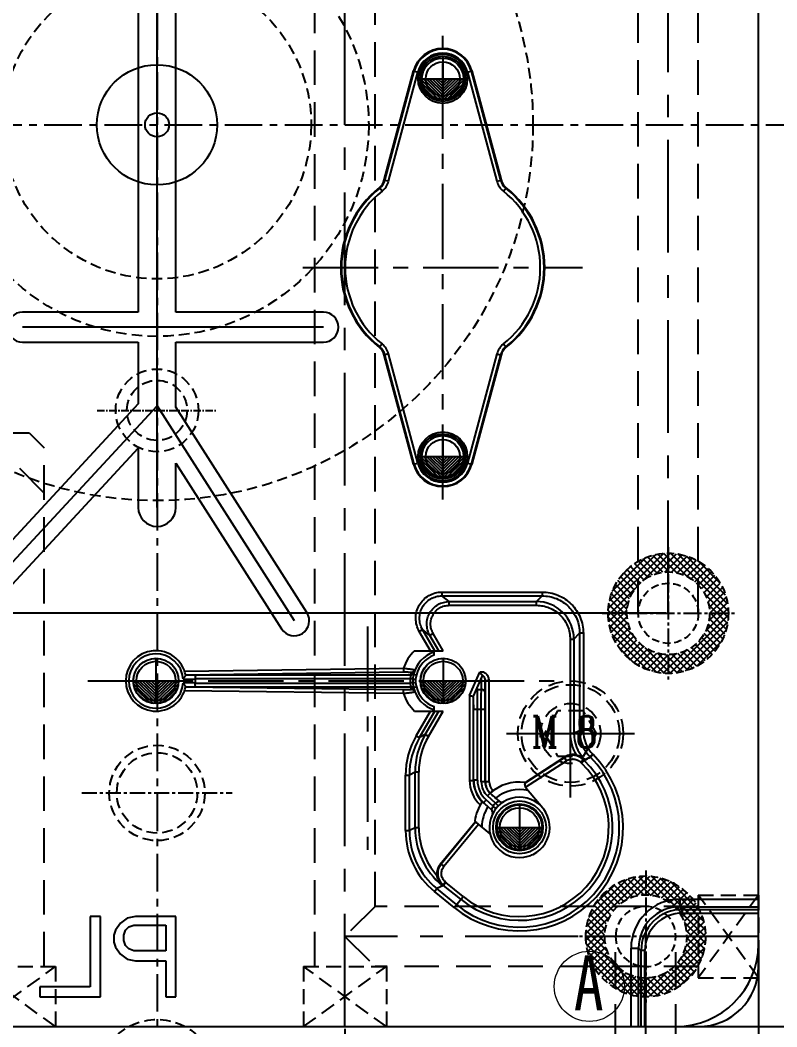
# Model space of a CAD drawing. Header units: millimetres. Extents: x 23490 to 24685, y -23248 to -22403.
# Drawn here: x 24445.5 to 24546.1, y -22755.5 to -22621.6 of the extents above; entities that cross this region are included whole.
import ezdxf

# ---------------------------------------------------------------- set-up
doc = ezdxf.new("R2010")
doc.units = ezdxf.units.MM
doc.header["$LTSCALE"] = 8
for name, pattern in [('CENTER', [2, 1.25, -0.25, 0.25, -0.25]), ('CENTER2', [1.125, 0.75, -0.125, 0.125, -0.125]), ('HIDDEN', [0.375, 0.25, -0.125]), ('HIDDEN2', [0.1875, 0.125, -0.0625])]:
    doc.linetypes.add(name, pattern=pattern)
doc.layers.get('DEFPOINTS').update_dxf_attribs({"color": 6})
for name, color, linetype in [('Cav-cor', 30, 'Continuous'), ('CL', 1, 'Continuous'), ('PIN', 5, 'Continuous'), ('SCREW', 52, 'HIDDEN'), ('WT', 4, 'Continuous')]:
    doc.layers.add(name, color=color, linetype=linetype)
doc.layers.add('dim', color=3, linetype='Continuous', lineweight=15)
doc.styles.add('ROMANC', font='RomanC.ttf', dxfattribs={"width": 0.8, "height": 7})
doc.styles.get("Standard").update_dxf_attribs({"font": 'txt.shx', "width": 0.8, "bigfont": 'chineset.shx'})
doc.styles.add('style1', font='mingliu.ttc', dxfattribs={"width": 0.75})
doc.dimstyles.new('ISO-25', dxfattribs={"dimtxt": 5, "dimasz": 4, "dimexe": 0.3, "dimexo": 0.3, "dimtad": 0, "dimzin": 1, "dimdsep": 46, "dimtxsty": 'Standard', "dimcen": 0, "dimclrd": 3, "dimclre": 3, "dimclrt": 3, "dimazin": 0, "dimtfac": 1, "dimtofl": 0, "dimtmove": 0, "dimatfit": 0, "dimfxl": 0, "dimarcsym": 0})

# ---------------------------------------------------------------- blocks, each defined once
blk = doc.blocks.new('*D25841')
at = {"layer": 'DEFPOINTS', "color": 0}
for p in [(24383.66, -22744.49), (24543.66, -22744.49), (24383.66, -22826.99)]:
    blk.add_point(p, dxfattribs=at)
at = {"layer": 'dim', "color": 3, "lineweight": -2}
for p, q in [((24383.66, -22744.79), (24383.66, -22827.29)), ((24543.66, -22744.79), (24543.66, -22827.29)), ((24387.66, -22826.99), (24454.7, -22826.99)), ((24539.66, -22826.99), (24472.62, -22826.99))]:
    blk.add_line(p, q, dxfattribs=at)
at = {"layer": 'dim', "color": 3}
for points in [[(24387.66, -22826.33), (24387.66, -22827.66), (24383.66, -22826.99)], [(24539.66, -22827.66), (24539.66, -22826.33), (24543.66, -22826.99)]]:
    blk.add_solid(points, dxfattribs=at)
at = {"layer": 'dim', "color": 3, "insert": (24463.66, -22826.99), "char_height": 5, "attachment_point": 5}
blk.add_mtext('160.00', dxfattribs=at)
blk = doc.blocks.new('*D25909')
at = {"layer": 'DEFPOINTS', "color": 0}
for p in [(24534.66, -22515.49), (24646.11, -22515.49), (24534.66, -22755.49)]:
    blk.add_point(p, dxfattribs=at)
at = {"layer": 'dim', "color": 3, "lineweight": -2}
for p, q in [((24534.96, -22515.49), (24646.41, -22515.49)), ((24646.11, -22519.49), (24646.11, -22625.87)), ((24646.11, -22751.49), (24646.11, -22645.12)), ((24534.96, -22755.49), (24646.41, -22755.49))]:
    blk.add_line(p, q, dxfattribs=at)
at = {"layer": 'dim', "color": 3}
for points in [[(24646.78, -22519.49), (24645.45, -22519.49), (24646.11, -22515.49)], [(24645.45, -22751.49), (24646.78, -22751.49), (24646.11, -22755.49)]]:
    blk.add_solid(points, dxfattribs=at)
at = {"layer": 'dim', "color": 3, "insert": (24646.11, -22635.49), "char_height": 5, "attachment_point": 5, "rotation": 90}
blk.add_mtext('240.00', dxfattribs=at)
blk = doc.blocks.new('cb_8')
at = {"linetype": 'HIDDEN'}
blk.add_circle((0, 0), 7, dxfattribs=at)
at = {"layer": 'SCREW', "linetype": 'CENTER2', "ltscale": 5}
for p, q in [((0, -8.5), (0, 8.5)), ((-8.5, 0), (8.5, 0))]:
    blk.add_line(p, q, dxfattribs=at)
at = {"layer": 'SCREW'}
blk.add_lwpolyline([(-1.73, 3), (-3.46, 0), (-1.73, -3), (1.73, -3), (3.46, 0), (1.73, 3)], close=True, dxfattribs=at)
for radius in [6.5, 4]:
    blk.add_circle((0, 0), radius, dxfattribs=at)
at = {"layer": 'dim', "style": 'ROMANC', "width": 0.8}
blk.add_text('M 8', height=4.186, dxfattribs=at).set_placement((-5.2, -1.86))
blk = doc.blocks.new('20150513.114825')
at = {"layer": 'WT', "color": 125, "linetype": 'HIDDEN'}
for p, q in [((-5.5, 8), (5.5, 8)), ((5.5, 8), (-5.5, 0)), ((-5.5, 8), (5.5, 0)), ((-5.5, 0), (-5.5, 8)), ((5.5, 0), (5.5, 8)), ((-5.5, 0), (5.5, 0))]:
    blk.add_line(p, q, dxfattribs=at)
blk = doc.blocks.new('20150513.114820')
at = {"layer": 'WT', "linetype": 'Continuous'}
h = blk.add_hatch(dxfattribs=at)
h.set_pattern_fill('ANSI37', color=125, scale=5, angle=270, style=0)
h.set_pattern_definition([(315, (23425.0146, -23957.4168), (0.441941738, 0.441941738), []), (45, (23425.0146, -23957.4168), (-0.441941738, 0.441941738), [])])
h.paths.add_polyline_path([(8, 0), (5.5, 0, 1), (-5.5, 0), (-8, 0, -1)])
h.paths.add_polyline_path([(-8, 0), (-5.5, 0, 0.414214), (0, -5.5, 0.414214), (5.5, 0), (8, 0, -0.414214), (0, -8, -0.414214)])
at = {"layer": 'WT', "color": 125, "linetype": 'CENTER2', "ltscale": 0.4}
for p, q in [((0, 8.79), (0, -8.79)), ((8.79, 0), (-8.79, 0))]:
    blk.add_line(p, q, dxfattribs=at)
at = {"layer": 'WT', "color": 125, "linetype": 'HIDDEN2'}
for radius in [8, 5.5, 4]:
    blk.add_circle((0, 0), radius, dxfattribs=at)
blk = doc.blocks.new('*D26540')
at = {"layer": 'DEFPOINTS', "color": 0}
for p in [(24383.66, -22747.49), (24488.66, -22755.49), (24488.66, -22783.35)]:
    blk.add_point(p, dxfattribs=at)
at = {"layer": 'dim', "color": 3, "lineweight": -2}
for p, q in [((24383.66, -22747.79), (24383.66, -22783.65)), ((24488.66, -22755.79), (24488.66, -22783.65)), ((24387.66, -22783.35), (24427.2, -22783.35)), ((24484.66, -22783.35), (24445.12, -22783.35))]:
    blk.add_line(p, q, dxfattribs=at)
at = {"layer": 'dim', "color": 3}
for points in [[(24387.66, -22782.68), (24387.66, -22784.01), (24383.66, -22783.35)], [(24484.66, -22784.01), (24484.66, -22782.68), (24488.66, -22783.35)]]:
    blk.add_solid(points, dxfattribs=at)
at = {"layer": 'dim', "color": 3, "insert": (24436.16, -22783.35), "char_height": 5, "attachment_point": 5}
blk.add_mtext('105.00', dxfattribs=at)
blk = doc.blocks.new('*D26542')
at = {"layer": 'DEFPOINTS', "color": 0}
for p in [(24531.66, -22700.49), (24357.69, -22755.49), (24391.66, -22755.49)]:
    blk.add_point(p, dxfattribs=at)
at = {"layer": 'dim', "color": 3, "lineweight": -2}
for p, q in [((24531.36, -22700.49), (24357.39, -22700.49)), ((24357.69, -22704.49), (24357.69, -22720.03)), ((24357.69, -22751.49), (24357.69, -22735.95)), ((24391.36, -22755.49), (24357.39, -22755.49))]:
    blk.add_line(p, q, dxfattribs=at)
at = {"layer": 'dim', "color": 3}
for points in [[(24358.36, -22704.49), (24357.02, -22704.49), (24357.69, -22700.49)], [(24357.02, -22751.49), (24358.36, -22751.49), (24357.69, -22755.49)]]:
    blk.add_solid(points, dxfattribs=at)
at = {"layer": 'dim', "color": 3, "insert": (24357.69, -22727.99), "char_height": 5, "attachment_point": 5, "rotation": 90}
blk.add_mtext('55.00', dxfattribs=at)
blk = doc.blocks.new('*D26545')
at = {"layer": 'DEFPOINTS', "color": 0}
for p in [(24543.66, -22526.49), (24553.38, -22526.49), (24532.66, -22755.49)]:
    blk.add_point(p, dxfattribs=at)
at = {"layer": 'dim', "color": 3, "lineweight": -2}
for p, q in [((24543.96, -22526.49), (24553.68, -22526.49)), ((24553.38, -22530.49), (24553.38, -22631.03)), ((24553.38, -22751.49), (24553.38, -22650.95)), ((24532.96, -22755.49), (24553.68, -22755.49))]:
    blk.add_line(p, q, dxfattribs=at)
at = {"layer": 'dim', "color": 3}
for points in [[(24554.05, -22530.49), (24552.72, -22530.49), (24553.38, -22526.49)], [(24552.72, -22751.49), (24554.05, -22751.49), (24553.38, -22755.49)]]:
    blk.add_solid(points, dxfattribs=at)
at = {"layer": 'dim', "color": 3, "insert": (24553.38, -22640.99), "char_height": 5, "attachment_point": 5, "rotation": 90}
blk.add_mtext('229.00', dxfattribs=at)

msp = doc.modelspace()

# ---------------------------------------------------------------- hatches: boundary and pattern name
at = {"layer": 'PIN', "linetype": 'Continuous'}
h = msp.add_hatch(dxfattribs=at)
h.set_pattern_fill('ANSI31', color=4, scale=2.181818, angle=90.5, style=0)
h.set_pattern_definition([(135.5, (24725.73224, -22642.94515), (-0.19115707, -0.19452285), [])])
h.paths.add_polyline_path([(24501.661, -22629.366), (24498.661, -22629.392, 0.4142136), (24501.687, -22632.366)])
h = msp.add_hatch(dxfattribs=at)
h.set_pattern_fill('ANSI31', color=4, scale=2.181818, angle=89.5, style=0)
h.set_pattern_definition([(44.5, (24277.59012, -22642.94515), (0.19115707, -0.19452285), [])])
h.paths.add_polyline_path([(24501.661, -22629.366), (24504.661, -22629.392, -0.4142136), (24501.635, -22632.366)])
h = msp.add_hatch(dxfattribs=at)
h.set_pattern_fill('ANSI31', color=4, scale=2.181818, angle=90.5, style=0)
h.set_pattern_definition([(135.5, (24725.73224, -22693.19515), (-0.19115707, -0.19452285), [])])
h.paths.add_polyline_path([(24501.661, -22679.616), (24498.661, -22679.642, 0.4142136), (24501.687, -22682.616)])
h = msp.add_hatch(dxfattribs=at)
h.set_pattern_fill('ANSI31', color=4, scale=2.181818, angle=89.5, style=0)
h.set_pattern_definition([(44.5, (24277.59012, -22693.19515), (0.19115707, -0.19452285), [])])
h.paths.add_polyline_path([(24501.661, -22679.616), (24504.661, -22679.642, -0.4142136), (24501.635, -22682.616)])
h = msp.add_hatch(dxfattribs=at)
h.set_pattern_fill('ANSI31', color=4, scale=2.181818, angle=90.5, style=0)
h.set_pattern_definition([(135.5, (24687.59224, -22723.07015), (-0.19115707, -0.19452285), [])])
h.paths.add_polyline_path([(24463.521, -22709.491), (24460.521, -22709.517, 0.4142136), (24463.547, -22712.491)])
h = msp.add_hatch(dxfattribs=at)
h.set_pattern_fill('ANSI31', color=4, scale=2.181818, angle=89.5, style=0)
h.set_pattern_definition([(44.5, (24239.45012, -22723.07015), (0.19115707, -0.19452285), [])])
h.paths.add_polyline_path([(24463.521, -22709.491), (24466.521, -22709.517, -0.4142136), (24463.495, -22712.491)])
h = msp.add_hatch(dxfattribs=at)
h.set_pattern_fill('ANSI31', color=4, scale=2.181818, angle=90.5, style=0)
h.set_pattern_definition([(135.5, (24725.78224, -22723.07015), (-0.19115707, -0.19452285), [])])
h.paths.add_polyline_path([(24501.711, -22709.491), (24498.711, -22709.517, 0.4142136), (24501.737, -22712.491)])
h = msp.add_hatch(dxfattribs=at)
h.set_pattern_fill('ANSI31', color=4, scale=2.181818, angle=89.5, style=0)
h.set_pattern_definition([(44.5, (24277.64012, -22723.07015), (0.19115707, -0.19452285), [])])
h.paths.add_polyline_path([(24501.711, -22709.491), (24504.711, -22709.517, -0.4142136), (24501.685, -22712.491)])
h = msp.add_hatch(dxfattribs=at)
h.set_pattern_fill('ANSI31', color=4, scale=2.181818, angle=90.5, style=0)
h.set_pattern_definition([(135.5, (24735.95284, -22742.5571), (-0.19115707, -0.19452285), [])])
h.paths.add_polyline_path([(24511.882, -22728.978), (24508.882, -22729.004, 0.4142136), (24511.908, -22731.978)])
h = msp.add_hatch(dxfattribs=at)
h.set_pattern_fill('ANSI31', color=4, scale=2.181818, angle=89.5, style=0)
h.set_pattern_definition([(44.5, (24287.81072, -22742.5571), (0.19115707, -0.19452285), [])])
h.paths.add_polyline_path([(24511.882, -22728.978), (24514.882, -22729.004, -0.4142136), (24511.856, -22731.978)])

# ---------------------------------------------------------------- linework, layer by layer
at = {"color": 8, "linetype": 'CENTER', "ltscale": 0.1}
msp.add_line((24455.692, -22673.491), (24471.63, -22673.491), dxfattribs=at)
at = {"color": 8, "linetype": 'CENTER', "ltscale": 0.2}
msp.add_line((24453.661, -22724.391), (24473.661, -22724.391), dxfattribs=at)
at = {"color": 8, "linetype": 'HIDDEN', "ltscale": 0.7}
for centre, radius in [((24463.661, -22635.491), 50), ((24463.661, -22635.491), 28.15), ((24463.661, -22635.491), 20.5), ((24463.661, -22673.491), 5.5), ((24463.661, -22673.491), 4), ((24463.661, -22724.391), 6.35), ((24463.661, -22724.391), 5.35), ((24463.661, -22762.491), 7.938)]:
    msp.add_circle(centre, radius, dxfattribs=at)
msp.add_circle((24463.661, -22635.491), 8)
at = {"linetype": 'Continuous'}
msp.add_circle((24463.661, -22635.491), 1.6, dxfattribs=at)
at = {"layer": 'Cav-cor', "color": 241}
for p, q in [((24543.661, -22747.491), (24543.661, -22523.491)), ((24463.661, -22686.428), (24463.661, -22547.491)), ((24461.161, -22575.491), (24461.161, -22660.415)), ((24466.161, -22660.415), (24466.161, -22575.491)), ((24493.891, -22642.831), (24497.778, -22628.325)), ((24493.967, -22642.881), (24497.861, -22628.348)), ((24494.452, -22643.011), (24498.347, -22628.478)), ((24497.778, -22628.325), (24498.347, -22628.478)), ((24504.976, -22628.478), (24505.544, -22628.325)), ((24504.976, -22628.478), (24508.87, -22643.011)), ((24505.461, -22628.348), (24509.355, -22642.881)), ((24505.544, -22628.325), (24509.431, -22642.831)), ((24493.967, -22642.881), (24493.891, -22642.831)), ((24494.452, -22643.011), (24493.967, -22642.881)), ((24508.87, -22643.011), (24509.355, -22642.881)), ((24509.431, -22642.831), (24509.355, -22642.881)), ((24493.276, -22643.934), (24493.203, -22643.882)), ((24493.588, -22644.328), (24493.276, -22643.934)), ((24509.734, -22644.328), (24510.046, -22643.934)), ((24510.119, -22643.882), (24510.046, -22643.934)), ((24461.161, -22660.415), (24445.761, -22660.415)), ((24485.791, -22660.415), (24466.161, -22660.415)), ((24485.791, -22662.415), (24445.761, -22662.415)), ((24445.761, -22664.415), (24461.161, -22664.415)), ((24461.161, -22664.415), (24461.161, -22672.634)), ((24466.161, -22664.415), (24485.791, -22664.415)), ((24466.161, -22673.076), (24466.161, -22664.415)), ((24493.588, -22664.654), (24493.276, -22665.047)), ((24509.734, -22664.654), (24510.046, -22665.047)), ((24493.203, -22665.099), (24493.276, -22665.047)), ((24493.891, -22666.15), (24493.967, -22666.101)), ((24497.778, -22680.656), (24493.891, -22666.15)), ((24494.452, -22665.971), (24493.967, -22666.101)), ((24497.861, -22680.634), (24493.967, -22666.101)), ((24498.347, -22680.504), (24494.452, -22665.971)), ((24508.87, -22665.971), (24504.976, -22680.504)), ((24509.355, -22666.101), (24505.461, -22680.634)), ((24509.431, -22666.15), (24505.544, -22680.656)), ((24508.87, -22665.971), (24509.355, -22666.101)), ((24509.355, -22666.101), (24509.431, -22666.15)), ((24510.046, -22665.047), (24510.119, -22665.099)), ((24461.161, -22672.634), (24439.219, -22696.352)), ((24440.687, -22697.71), (24463.661, -22672.876)), ((24463.661, -22672.876), (24481.914, -22701.471)), ((24483.6, -22700.395), (24466.161, -22673.076)), ((24442.155, -22699.068), (24461.161, -22678.524)), ((24461.161, -22678.524), (24461.161, -22686.428)), ((24466.161, -22680.51), (24480.228, -22702.547)), ((24466.161, -22686.428), (24466.161, -22680.51)), ((24497.778, -22680.656), (24498.347, -22680.504)), ((24504.976, -22680.504), (24505.544, -22680.656)), ((24501.562, -22697.669), (24514.888, -22697.669)), ((24501.562, -22697.669), (24501.562, -22698.167)), ((24501.562, -22698.167), (24514.888, -22698.167)), ((24502.532, -22698.931), (24501.562, -22698.167)), ((24514.124, -22698.931), (24514.888, -22698.167)), ((24514.888, -22697.669), (24514.888, -22698.167)), ((24502.532, -22698.931), (24514.124, -22698.931)), ((24502.532, -22699.429), (24502.532, -22698.931)), ((24502.532, -22699.429), (24514.124, -22699.429)), ((24514.124, -22699.429), (24514.124, -22698.931)), ((24498.549, -22702.913), (24498.981, -22702.664)), ((24500.025, -22705.471), (24498.549, -22702.913)), ((24499.947, -22703.425), (24498.981, -22702.664)), ((24500.602, -22705.471), (24498.981, -22702.664)), ((24500.38, -22703.175), (24499.947, -22703.425)), ((24501.129, -22705.471), (24499.947, -22703.425)), ((24501.705, -22705.471), (24500.38, -22703.175)), ((24519.105, -22703.912), (24519.869, -22703.148)), ((24520.367, -22703.148), (24519.869, -22703.148)), ((24519.869, -22703.148), (24519.869, -22716.132)), ((24520.367, -22703.148), (24520.367, -22716.132)), ((24518.607, -22703.912), (24519.105, -22703.912)), ((24518.607, -22703.912), (24518.607, -22716.451)), ((24519.105, -22703.912), (24519.105, -22716.451)), ((24497.917, -22705.471), (24501.705, -22705.471)), ((24500.505, -22706.08), (24500.505, -22705.471)), ((24467.319, -22708.173), (24496.45, -22707.797)), ((24467.457, -22708.673), (24496.456, -22708.299)), ((24468.792, -22708.711), (24467.468, -22708.728)), ((24497.38, -22708.711), (24468.792, -22708.711)), ((24496.45, -22707.797), (24496.456, -22708.299)), ((24497.791, -22708.602), (24498.183, -22708.691)), ((24505.239, -22711.424), (24506.588, -22708.344)), ((24505.742, -22711.529), (24506.895, -22708.895)), ((24506.802, -22710.63), (24506.826, -22709.054)), ((24467.13, -22709.235), (24468.737, -22709.214)), ((24468.737, -22709.768), (24467.13, -22709.747)), ((24496.456, -22710.683), (24467.457, -22710.308)), ((24467.468, -22710.253), (24468.792, -22710.27)), ((24497.317, -22709.213), (24468.737, -22709.213)), ((24468.737, -22709.213), (24468.737, -22709.768)), ((24468.737, -22709.768), (24497.317, -22709.768)), ((24468.792, -22710.27), (24497.38, -22710.27)), ((24497.672, -22709.24), (24498.053, -22709.261)), ((24497.672, -22709.742), (24498.053, -22709.72)), ((24497.791, -22710.379), (24498.183, -22710.29)), ((24506.269, -22710.63), (24506.264, -22710.337)), ((24507.304, -22711.066), (24507.328, -22709.465)), ((24507.831, -22709.465), (24507.328, -22709.465)), ((24507.328, -22709.465), (24507.328, -22722.916)), ((24507.831, -22722.916), (24507.831, -22709.465)), ((24496.45, -22711.184), (24467.319, -22710.808)), ((24496.45, -22711.184), (24496.456, -22710.683)), ((24505.239, -22711.424), (24505.239, -22722.727)), ((24505.742, -22722.727), (24505.742, -22711.529)), ((24505.771, -22711.527), (24505.771, -22711.464)), ((24505.772, -22711.632), (24505.771, -22711.527)), ((24506.269, -22710.63), (24506.802, -22710.63)), ((24500.505, -22713.511), (24500.505, -22712.902)), ((24497.917, -22713.511), (24501.705, -22713.511)), ((24498.134, -22716.787), (24500.025, -22713.511)), ((24498.567, -22717.036), (24500.602, -22713.511)), ((24499.328, -22716.63), (24501.129, -22713.511)), ((24499.76, -22716.879), (24501.705, -22713.511)), ((24505.777, -22713.241), (24507.293, -22713.241)), ((24505.777, -22722.711), (24505.777, -22713.241)), ((24506.28, -22722.711), (24506.28, -22713.241)), ((24506.791, -22722.931), (24506.791, -22713.241)), ((24507.293, -22722.931), (24507.293, -22713.241)), ((24498.134, -22716.787), (24498.567, -22717.036)), ((24499.328, -22716.63), (24498.567, -22717.036)), ((24499.76, -22716.879), (24499.328, -22716.63)), ((24518.607, -22716.451), (24519.105, -22716.451)), ((24520.367, -22716.132), (24519.869, -22716.132)), ((24512.565, -22723.033), (24517.908, -22719.597)), ((24512.565, -22723.104), (24517.863, -22719.696)), ((24518.133, -22720.116), (24517.863, -22719.696)), ((24521.665, -22719.287), (24521.311, -22719.637)), ((24512.674, -22723.628), (24518.133, -22720.116)), ((24520.017, -22720.33), (24520.374, -22719.982)), ((24520.135, -22720.448), (24520.482, -22720.09)), ((24496.723, -22722.047), (24497.221, -22722.047)), ((24496.723, -22729.412), (24496.723, -22722.047)), ((24497.985, -22721.638), (24497.221, -22722.047)), ((24497.221, -22729.412), (24497.221, -22722.047)), ((24498.483, -22721.638), (24497.985, -22721.638)), ((24497.985, -22729.049), (24497.985, -22721.638)), ((24498.483, -22729.049), (24498.483, -22721.638)), ((24505.239, -22722.727), (24505.742, -22722.727)), ((24505.777, -22722.711), (24505.742, -22722.727)), ((24506.28, -22722.711), (24505.777, -22722.711)), ((24507.293, -22722.931), (24506.791, -22722.931)), ((24507.328, -22722.916), (24507.293, -22722.931)), ((24507.831, -22722.916), (24507.328, -22722.916)), ((24512.565, -22722.987), (24512.565, -22723.172)), ((24507.958, -22724.425), (24507.622, -22724.798)), ((24508.697, -22725.766), (24507.622, -22724.798)), ((24507.962, -22724.423), (24507.958, -22724.425)), ((24508.33, -22724.036), (24508.132, -22724.256)), ((24508.33, -22724.036), (24508.372, -22724.074)), ((24508.7, -22725.088), (24509.165, -22725.506)), ((24512.8, -22723.818), (24514.961, -22726.394)), ((24507.1, -22725.702), (24507.107, -22725.699)), ((24507.443, -22725.325), (24507.107, -22725.699)), ((24508.355, -22726.146), (24507.443, -22725.325)), ((24508.145, -22726.638), (24507.681, -22726.22)), ((24508.747, -22726.461), (24508.355, -22726.146)), ((24509.051, -22726.123), (24508.697, -22725.766)), ((24509.165, -22725.506), (24509.161, -22725.508)), ((24509.461, -22725.768), (24509.489, -22725.747)), ((24509.489, -22725.747), (24509.516, -22725.728)), ((24509.516, -22725.728), (24509.541, -22725.71)), ((24509.541, -22725.71), (24509.564, -22725.693)), ((24509.564, -22725.693), (24509.587, -22725.677)), ((24509.587, -22725.677), (24509.607, -22725.663)), ((24509.607, -22725.663), (24509.627, -22725.65)), ((24509.627, -22725.65), (24509.644, -22725.638)), ((24509.644, -22725.638), (24509.661, -22725.627)), ((24509.661, -22725.627), (24509.676, -22725.617)), ((24509.676, -22725.617), (24509.696, -22725.604)), ((24509.696, -22725.604), (24509.713, -22725.593)), ((24509.713, -22725.593), (24509.731, -22725.581)), ((24509.731, -22725.581), (24509.745, -22725.573)), ((24509.745, -22725.573), (24509.759, -22725.564)), ((24497.985, -22729.049), (24497.221, -22729.412)), ((24498.483, -22729.049), (24497.985, -22729.049)), ((24501.336, -22733.878), (24505.961, -22728.222)), ((24501.445, -22733.839), (24506.018, -22728.246)), ((24501.831, -22734.155), (24506.409, -22728.557)), ((24505.98, -22728.23), (24505.961, -22728.222)), ((24506.018, -22728.246), (24505.98, -22728.23)), ((24506.054, -22728.262), (24506.018, -22728.246)), ((24507.95, -22729.817), (24506.146, -22728.341)), ((24496.723, -22729.412), (24497.221, -22729.412)), ((24501.445, -22733.839), (24501.336, -22733.878)), ((24501.831, -22734.155), (24501.445, -22733.839)), ((24500.561, -22737.509), (24500.876, -22737.123)), ((24501.781, -22736.694), (24500.876, -22737.123)), ((24503.479, -22739.252), (24500.876, -22737.123)), ((24501.553, -22736.688), (24501.71, -22736.635)), ((24502.029, -22736.253), (24501.71, -22736.635)), ((24502.096, -22736.308), (24501.781, -22736.694)), ((24504.052, -22738.551), (24501.781, -22736.694)), ((24504.367, -22738.166), (24502.096, -22736.308)), ((24503.164, -22739.637), (24500.561, -22737.509)), ((24503.164, -22739.637), (24504.367, -22738.166)), ((24533.203, -22738.542), (24543.661, -22738.542)), ((24533.203, -22738.542), (24533.203, -22739.54)), ((24533.203, -22739.54), (24543.661, -22739.54)), ((24533.548, -22739.885), (24533.203, -22739.54)), ((24456.121, -22740.831), (24454.782, -22740.831)), ((24454.782, -22740.831), (24454.782, -22750.174)), ((24456.121, -22751.541), (24456.121, -22740.831)), ((24459.691, -22741.059), (24458.798, -22741.742)), ((24460.806, -22740.831), (24459.691, -22741.059)), ((24466.161, -22740.831), (24460.806, -22740.831)), ((24466.161, -22751.541), (24466.161, -22740.831)), ((24533.548, -22739.885), (24543.661, -22739.885)), ((24533.548, -22740.385), (24533.548, -22739.885)), ((24533.548, -22740.385), (24543.661, -22740.385)), ((24458.798, -22741.742), (24458.129, -22742.654)), ((24459.467, -22742.654), (24459.914, -22742.198)), ((24459.914, -22742.198), (24460.583, -22741.97)), ((24460.583, -22741.97), (24464.822, -22741.97)), ((24464.822, -22741.97), (24464.822, -22745.388)), ((24458.129, -22742.654), (24457.906, -22743.337)), ((24457.906, -22743.337), (24457.906, -22744.249)), ((24459.244, -22743.337), (24459.467, -22742.654)), ((24459.244, -22744.021), (24459.244, -22743.337)), ((24457.906, -22744.249), (24458.129, -22744.932)), ((24458.129, -22744.932), (24458.798, -22745.844)), ((24459.467, -22744.705), (24459.244, -22744.021)), ((24459.914, -22745.16), (24459.467, -22744.705)), ((24460.583, -22745.388), (24459.914, -22745.16)), ((24526.712, -22745.033), (24527.711, -22745.033)), ((24526.712, -22755.491), (24526.712, -22745.033)), ((24528.056, -22745.378), (24527.711, -22745.033)), ((24527.711, -22755.491), (24527.711, -22745.033)), ((24458.798, -22745.844), (24459.691, -22746.528)), ((24459.691, -22746.528), (24460.806, -22746.755)), ((24464.822, -22745.388), (24460.583, -22745.388)), ((24528.555, -22745.378), (24528.056, -22745.378)), ((24528.056, -22755.491), (24528.056, -22745.378)), ((24528.555, -22755.491), (24528.555, -22745.378)), ((24460.806, -22746.755), (24464.822, -22746.755)), ((24464.822, -22746.755), (24464.822, -22751.541)), ((24454.782, -22750.174), (24448.088, -22750.174)), ((24448.088, -22750.174), (24448.088, -22751.541)), ((24448.088, -22751.541), (24456.121, -22751.541)), ((24464.822, -22751.541), (24466.161, -22751.541)), ((24391.661, -22755.491), (24535.661, -22755.491))]:
    msp.add_line(p, q, dxfattribs=at)
msp.add_lwpolyline([(24509.051, -22726.123), (24509.068, -22726.107), (24509.088, -22726.087), (24509.109, -22726.067), (24509.129, -22726.048), (24509.149, -22726.03), (24509.168, -22726.012), (24509.188, -22725.994), (24509.207, -22725.977), (24509.226, -22725.96), (24509.245, -22725.943), (24509.263, -22725.927), (24509.282, -22725.912), (24509.3, -22725.897), (24509.317, -22725.882), (24509.335, -22725.868), (24509.352, -22725.854), (24509.368, -22725.84), (24509.385, -22725.827), (24509.401, -22725.815), (24509.416, -22725.803), (24509.431, -22725.791), (24509.446, -22725.779), (24509.461, -22725.768)], dxfattribs=at)
for centre, radius in [((24501.661, -22629.366), 3.266), ((24501.661, -22629.366), 2.764), ((24501.661, -22629.366), 2.261), ((24501.661, -22679.616), 3.266), ((24501.661, -22679.616), 2.764), ((24501.661, -22679.616), 2.261), ((24463.521, -22709.491), 3.015), ((24463.521, -22709.491), 2.613), ((24501.711, -22709.491), 3.015), ((24501.711, -22709.491), 2.613), ((24511.882, -22728.978), 3.517), ((24511.882, -22728.978), 3.115), ((24511.882, -22728.978), 2.613)]:
    msp.add_circle(centre, radius, dxfattribs=at)
for centre, radius, start, end in [((24501.661, -22629.366), 4.02, 15, 165), ((24501.661, -22629.366), 3.934, 15, 165), ((24501.661, -22629.366), 3.431, 15, 165), ((24491.95, -22642.311), 2.009, 308.56428, 345.00187), ((24492.026, -22642.361), 2.01, 308.45979, 345.00167), ((24492.026, -22642.361), 2.512, 308.46134, 345.00012), ((24511.296, -22642.361), 2.512, 194.99988, 231.53866), ((24511.296, -22642.361), 2.01, 194.99833, 231.54021), ((24511.372, -22642.311), 2.009, 194.99813, 231.43572), ((24501.661, -22654.491), 13.568, 128.56614, 231.43386), ((24501.661, -22654.491), 13.481, 128.46145, 231.53855), ((24501.661, -22654.491), 12.979, 128.46145, 231.53855), ((24501.661, -22654.491), 12.979, 308.46145, 51.53855), ((24501.661, -22654.491), 13.481, 308.46145, 51.53855), ((24501.661, -22654.491), 13.568, 308.56614, 51.43386), ((24445.761, -22662.415), 2, 90, 270), ((24485.791, -22662.415), 2, 270, 90), ((24492.026, -22666.621), 2.512, 14.99988, 51.53866), ((24511.296, -22666.621), 2.512, 128.46134, 165.00012), ((24491.95, -22666.67), 2.009, 14.99813, 51.43572), ((24492.026, -22666.621), 2.01, 14.99833, 51.54021), ((24511.296, -22666.621), 2.01, 128.45979, 165.00167), ((24511.372, -22666.67), 2.009, 128.56428, 165.00187), ((24501.661, -22679.616), 4.02, 195, 345), ((24501.661, -22679.616), 3.934, 195, 345), ((24501.661, -22679.616), 3.431, 195, 345), ((24463.661, -22686.428), 2.5, 180, 0), ((24514.126, -22703.909), 4.978, 359.97335, 90.02665), ((24481.914, -22701.471), 2, 212.5513, 32.5513), ((24463.521, -22709.491), 4.02, 10.79445, 349.20555), ((24463.521, -22709.491), 3.618, 4.05936, 355.94067), ((24501.711, -22709.491), 5.527, 133.34328, 162.15769), ((24501.711, -22709.491), 4.02, 107.4576, 167.22982), ((24501.711, -22709.491), 3.618, 109.4716, 167.2298), ((24501.718, -22709.992), 4.522, 158.54038, 163.5434), ((24497.375, -22708.21), 0.502, 270.6587, 343.51821), ((24497.503, -22707.836), 0.502, 270.63612, 338.5268), ((24501.836, -22709.491), 4.527, 176.48378, 183.51622), ((24497.375, -22710.772), 0.502, 16.48487, 89.34316), ((24501.718, -22708.989), 4.522, 196.45665, 201.45958), ((24501.935, -22709.491), 4.27, 176.63215, 183.36783), ((24501.711, -22709.491), 4.02, 192.76993, 252.5424), ((24502.125, -22709.491), 4.079, 176.77608, 183.22424), ((24501.711, -22709.491), 3.618, 192.77003, 250.52863), ((24501.711, -22709.491), 5.527, 197.84231, 226.65827), ((24497.503, -22711.145), 0.502, 21.47289, 89.36357), ((24261.166, -22713.21), 244.612, 359.99268, 0.36965), ((24506.271, -22711.208), 0.577, 90.21139, 104.34786), ((24507.244, -22722.05), 10.521, 149.98113, 179.98139), ((24507.243, -22722.052), 10.022, 149.96673, 179.96795), ((24508.002, -22721.639), 10.017, 149.99418, 179.99619), ((24508.001, -22721.641), 9.517, 149.97913, 179.9834), ((24524.081, -22716.452), 5.474, 179.9867, 211.66598), ((24555.416, -22802.538), 93.432, 112.36215, 112.86984), ((24524.08, -22716.453), 4.975, 179.97205, 223.29706), ((24524.853, -22716.131), 4.984, 180.01212, 224.71487), ((24524.849, -22716.133), 4.482, 179.99303, 224.73396), ((24511.882, -22728.978), 13.771, 230.72191, 44.72698), ((24511.882, -22728.978), 13.273, 230.72191, 44.72698), ((24518.944, -22721.377), 1.998, 44.26382, 122.73208), ((24541.894, -22730.362), 26.291, 155.82974, 156.06632), ((24518.991, -22721.278), 2, 77.54407, 122.78843), ((24545.403, -22764.827), 51.211, 118.0633, 119.12052), ((24511.882, -22728.978), 12.368, 230.72191, 45.94361), ((24511.882, -22728.978), 11.87, 230.72191, 45.94361), ((24523.954, -22716.501), 5.491, 224.19889, 225.94278), ((24556.186, -22745.838), 44.17, 143.98342, 144.17166), ((24523.949, -22716.505), 4.987, 224.21578, 225.96162), ((24509.762, -22722.727), 4.522, 180.00019, 226.33262), ((24509.762, -22722.727), 4.02, 179.99976, 224.85714), ((24509.789, -22722.711), 4.011, 180.00042, 180.19162), ((24509.797, -22722.712), 4.019, 180.19099, 227.99874), ((24509.797, -22722.711), 3.517, 180.00025, 227.99975), ((24509.303, -22722.931), 2.512, 180.00042, 227.99958), ((24509.303, -22722.931), 2.01, 179.99938, 227.45479), ((24509.338, -22722.916), 2.01, 180.00144, 227.11317), ((24509.338, -22722.916), 1.508, 180.00215, 227.99785), ((24511.882, -22728.978), 6.03, 83.4925, 130.65827), ((24513.57, -22723.172), 1.005, 180, 220), ((24509.3, -22722.935), 2.005, 227.45412, 228.00126), ((24511.882, -22728.978), 5.025, 76.86904, 129.28185), ((24511.882, -22728.978), 4.02, 296.74666, 121.768), ((24511.882, -22728.978), 6.03, 145.27528, 171.80136), ((24511.882, -22728.978), 5.025, 146.71797, 179.37766), ((24511.882, -22728.978), 4.02, 121.8153, 154.1847), ((24511.882, -22728.978), 4.523, 134.75986, 141.24014), ((24509.501, -22725.133), 0.503, 228.0009, 301.76874), ((24511.882, -22728.978), 4.02, 154.232, 286.66313), ((24507.809, -22727.012), 0.503, 334.23126, 47.9991), ((24507.947, -22729.049), 9.962, 180.00038, 230.06562), ((24507.942, -22729.051), 9.459, 179.98757, 221.83152), ((24507.418, -22726.786), 2.01, 221.51483, 230.72191), ((24511.882, -22728.978), 5.968, 172.28469, 172.72468), ((24511.882, -22728.978), 5.909, 172.72708, 172.88958), ((24507.179, -22729.414), 10.456, 179.9891, 230.73281), ((24507.175, -22729.415), 9.954, 179.9777, 230.7442), ((24501.221, -22702.195), 32.832, 291.08837, 292.32143), ((24502.884, -22735.146), 2.001, 140.67687, 186.15274), ((24502.991, -22735.103), 1.997, 140.72237, 230.1149), ((24508.102, -22728.968), 9.983, 230.18298, 230.71155), ((24508.1, -22728.967), 9.484, 230.19317, 230.7218), ((24533.2, -22745.029), 6.487, 89.96875, 180.03125), ((24533.197, -22745.026), 5.486, 89.92894, 180.07106), ((24533.547, -22745.377), 5.491, 89.98867, 180.01133), ((24533.545, -22745.375), 4.99, 89.96875, 180.03125), ((24532.661, -22744.491), 11, 270, 0), ((24535.661, -22747.491), 8, 270, 0)]:
    msp.add_arc(centre, radius, start, end, dxfattribs=at)
for points, knots in [([(24498.549, -22702.913), (24498.397, -22702.65), (24498.16, -22702.081), (24498.035, -22701.167), (24498.15, -22700.25), (24498.5, -22699.396), (24499.061, -22698.662), (24499.793, -22698.1), (24500.647, -22697.748), (24501.258, -22697.669), (24501.562, -22697.669)], [0, 0, 0, 0, 0.1250161, 0.250014, 0.3750128, 0.5000072, 0.6250002, 0.7499954, 0.8749887, 1, 1, 1, 1]), ([(24498.981, -22702.664), (24498.851, -22702.438), (24498.646, -22701.95), (24498.537, -22701.166), (24498.635, -22700.38), (24498.934, -22699.646), (24499.415, -22699.016), (24500.044, -22698.534), (24500.777, -22698.234), (24501.301, -22698.166), (24501.562, -22698.167)], [0, 0, 0, 0, 0.125004, 0.2499953, 0.374995, 0.4999955, 0.6249967, 0.7499984, 0.8749928, 1, 1, 1, 1]), ([(24514.888, -22697.669), (24515.246, -22697.669), (24515.964, -22697.739), (24516.999, -22698.051), (24517.954, -22698.56), (24518.79, -22699.246), (24519.476, -22700.082), (24519.985, -22701.037), (24520.297, -22702.072), (24520.367, -22702.79), (24520.367, -22703.148)], [0, 0, 0, 0, 0.1249539, 0.2499365, 0.3749577, 0.5000079, 0.6250552, 0.7500717, 0.8750504, 1, 1, 1, 1]), ([(24514.888, -22698.167), (24515.214, -22698.166), (24515.867, -22698.23), (24516.808, -22698.513), (24517.676, -22698.975), (24518.437, -22699.599), (24519.061, -22700.36), (24519.523, -22701.228), (24519.806, -22702.169), (24519.87, -22702.822), (24519.869, -22703.148)], [0, 0, 0, 0, 0.124952, 0.2499341, 0.3749561, 0.5000078, 0.6250568, 0.750074, 0.8750522, 1, 1, 1, 1]), ([(24499.947, -22703.425), (24499.817, -22703.199), (24499.615, -22702.712), (24499.51, -22701.928), (24499.61, -22701.144), (24499.911, -22700.413), (24500.391, -22699.785), (24501.018, -22699.303), (24501.748, -22699), (24502.272, -22698.931), (24502.532, -22698.931)], [0, 0, 0, 0, 0.1249913, 0.24999, 0.374989, 0.4999899, 0.6249927, 0.7499971, 0.875002, 1, 1, 1, 1]), ([(24500.38, -22703.175), (24500.271, -22702.987), (24500.102, -22702.581), (24500.013, -22701.928), (24500.095, -22701.273), (24500.345, -22700.663), (24500.745, -22700.139), (24501.269, -22699.737), (24501.878, -22699.486), (24502.315, -22699.429), (24502.532, -22699.429)], [0, 0, 0, 0, 0.1250043, 0.2500111, 0.3750099, 0.500004, 0.6249976, 0.7499949, 0.8749982, 1, 1, 1, 1]), ([(24514.124, -22699.429), (24514.417, -22699.429), (24515.005, -22699.486), (24515.851, -22699.742), (24516.632, -22700.158), (24517.317, -22700.719), (24517.878, -22701.404), (24518.294, -22702.185), (24518.55, -22703.031), (24518.607, -22703.619), (24518.607, -22703.912)], [0, 0, 0, 0, 0.1249709, 0.2499675, 0.3749802, 0.5000011, 0.6250223, 0.7500355, 0.8750316, 1, 1, 1, 1]), ([(24467.13, -22709.235), (24467.171, -22709.184), (24467.231, -22709.109), (24467.307, -22709.009), (24467.359, -22708.939), (24467.404, -22708.874), (24467.439, -22708.818), (24467.461, -22708.777), (24467.47, -22708.752), (24467.471, -22708.742), (24467.47, -22708.738)], [0, 0, 0, 0, 0.3217213, 0.4763956, 0.622291, 0.7546746, 0.866886, 0.9507723, 0.9798078, 1, 1, 1, 1]), ([(24468.792, -22708.711), (24468.786, -22708.714), (24468.777, -22708.73), (24468.768, -22708.761), (24468.759, -22708.809), (24468.751, -22708.871), (24468.744, -22708.945), (24468.738, -22709.06), (24468.737, -22709.151), (24468.737, -22709.213)], [0, 0, 0, 0, 0.035316, 0.1003819, 0.1959925, 0.3194489, 0.4669705, 0.6336337, 1, 1, 1, 1]), ([(24496.45, -22707.797), (24496.548, -22707.806), (24496.742, -22707.825), (24497.024, -22707.857), (24497.284, -22707.89), (24497.482, -22707.919), (24497.623, -22707.942), (24497.712, -22707.957), (24497.789, -22707.971), (24497.853, -22707.984), (24497.903, -22707.996), (24497.939, -22708.005), (24497.959, -22708.012), (24497.968, -22708.016), (24497.97, -22708.019), (24497.97, -22708.02)], [0, 0, 0, 0, 0.1931288, 0.3793802, 0.5518763, 0.7039333, 0.7703335, 0.8293563, 0.8803582, 0.9227769, 0.9561484, 0.9801196, 0.9945171, 0.9982018, 1, 1, 1, 1]), ([(24496.456, -22708.299), (24496.523, -22708.298), (24496.655, -22708.297), (24496.848, -22708.297), (24497.027, -22708.299), (24497.186, -22708.304), (24497.318, -22708.309), (24497.409, -22708.316), (24497.458, -22708.322), (24497.479, -22708.325), (24497.49, -22708.327), (24497.499, -22708.33), (24497.505, -22708.332), (24497.509, -22708.336), (24497.509, -22708.338)], [0, 0, 0, 0, 0.1905177, 0.3748094, 0.5465287, 0.699181, 0.826222, 0.921399, 0.9553679, 0.968729, 0.9796273, 0.988063, 0.9940813, 1, 1, 1, 1]), ([(24497.38, -22708.711), (24497.383, -22708.712), (24497.389, -22708.715), (24497.395, -22708.725), (24497.398, -22708.738), (24497.399, -22708.764), (24497.393, -22708.807), (24497.381, -22708.868), (24497.364, -22708.943), (24497.34, -22709.059), (24497.325, -22709.15), (24497.317, -22709.213)], [0, 0, 0, 0, 0.0176893, 0.0375309, 0.0630966, 0.0963362, 0.1878723, 0.3115996, 0.4617535, 0.6311809, 1, 1, 1, 1]), ([(24497.791, -22708.602), (24497.779, -22708.654), (24497.752, -22708.757), (24497.702, -22708.968), (24497.679, -22709.13), (24497.672, -22709.24)], [0, 0, 0, 0, 0.2450361, 0.492647, 1, 1, 1, 1]), ([(24498.183, -22708.691), (24498.172, -22708.739), (24498.147, -22708.833), (24498.105, -22708.974), (24498.069, -22709.116), (24498.055, -22709.213), (24498.053, -22709.261)], [0, 0, 0, 0, 0.2500464, 0.5001047, 0.7501153, 1, 1, 1, 1]), ([(24507.831, -22709.465), (24507.831, -22709.304), (24507.787, -22709.059), (24507.64, -22708.77), (24507.488, -22708.58), (24507.295, -22708.429), (24507.07, -22708.332), (24506.828, -22708.298), (24506.666, -22708.322), (24506.588, -22708.344)], [0, 0, 0, 0, 0.2493616, 0.3745283, 0.4996886, 0.6248125, 0.7499003, 0.8749561, 1, 1, 1, 1]), ([(24506.887, -22708.749), (24506.85, -22708.685), (24506.757, -22708.544), (24506.65, -22708.414), (24506.588, -22708.344)], [0, 0, 0, 0, 0.4405931, 1, 1, 1, 1]), ([(24507.328, -22709.465), (24507.329, -22709.391), (24507.313, -22709.241), (24507.252, -22709.063), (24507.173, -22708.934), (24507.096, -22708.848), (24507, -22708.781), (24506.925, -22708.755), (24506.887, -22708.749)], [0, 0, 0, 0, 0.2455408, 0.492332, 0.6171464, 0.7431619, 0.8707994, 1, 1, 1, 1]), ([(24506.887, -22708.749), (24506.899, -22708.772), (24506.915, -22708.822), (24506.905, -22708.873), (24506.895, -22708.895)], [0, 0, 0, 0, 0.5189658, 1, 1, 1, 1]), ([(24467.46, -22710.204), (24467.453, -22710.19), (24467.436, -22710.16), (24467.393, -22710.091), (24467.325, -22709.995), (24467.232, -22709.873), (24467.165, -22709.789), (24467.13, -22709.747)], [0, 0, 0, 0, 0.0813382, 0.1834696, 0.4300208, 0.7086152, 1, 1, 1, 1]), ([(24467.47, -22710.244), (24467.471, -22710.238), (24467.468, -22710.224), (24467.463, -22710.211), (24467.46, -22710.204)], [0, 0, 0, 0, 0.3948992, 1, 1, 1, 1]), ([(24468.792, -22710.27), (24468.786, -22710.268), (24468.777, -22710.251), (24468.768, -22710.22), (24468.759, -22710.172), (24468.751, -22710.111), (24468.744, -22710.037), (24468.738, -22709.921), (24468.737, -22709.831), (24468.737, -22709.768)], [0, 0, 0, 0, 0.035316, 0.1003819, 0.1959925, 0.3194489, 0.4669705, 0.6336337, 1, 1, 1, 1]), ([(24497.672, -22709.24), (24497.627, -22709.235), (24497.509, -22709.226), (24497.391, -22709.218), (24497.317, -22709.213)], [0, 0, 0, 0, 0.3823284, 1, 1, 1, 1]), ([(24497.672, -22709.742), (24497.627, -22709.746), (24497.509, -22709.755), (24497.391, -22709.764), (24497.317, -22709.768)], [0, 0, 0, 0, 0.3823282, 1, 1, 1, 1]), ([(24497.317, -22709.768), (24497.321, -22709.8), (24497.33, -22709.863), (24497.347, -22709.954), (24497.364, -22710.039), (24497.381, -22710.113), (24497.393, -22710.175), (24497.399, -22710.217), (24497.398, -22710.243), (24497.395, -22710.257), (24497.389, -22710.266), (24497.383, -22710.269), (24497.38, -22710.27)], [0, 0, 0, 0, 0.1870464, 0.3686432, 0.5380701, 0.6882297, 0.8119795, 0.9035964, 0.936842, 0.9624347, 0.9822953, 1, 1, 1, 1]), ([(24497.672, -22709.742), (24497.679, -22709.851), (24497.702, -22710.014), (24497.752, -22710.224), (24497.779, -22710.328), (24497.791, -22710.379)], [0, 0, 0, 0, 0.5073853, 0.7549858, 1, 1, 1, 1]), ([(24498.053, -22709.72), (24498.055, -22709.769), (24498.069, -22709.866), (24498.105, -22710.008), (24498.147, -22710.148), (24498.172, -22710.243), (24498.183, -22710.29)], [0, 0, 0, 0, 0.2498957, 0.4999068, 0.7499564, 1, 1, 1, 1]), ([(24497.97, -22710.961), (24497.97, -22710.962), (24497.968, -22710.965), (24497.959, -22710.969), (24497.939, -22710.977), (24497.903, -22710.986), (24497.853, -22710.997), (24497.789, -22711.01), (24497.712, -22711.024), (24497.623, -22711.04), (24497.482, -22711.062), (24497.284, -22711.091), (24497.024, -22711.125), (24496.742, -22711.156), (24496.548, -22711.175), (24496.45, -22711.184)], [0, 0, 0, 0, 0.0017982, 0.0054829, 0.0198804, 0.0438516, 0.0772231, 0.1196418, 0.1706437, 0.2296665, 0.2960667, 0.4481237, 0.6206198, 0.8068712, 1, 1, 1, 1]), ([(24497.509, -22710.644), (24497.509, -22710.645), (24497.505, -22710.65), (24497.499, -22710.652), (24497.49, -22710.654), (24497.479, -22710.657), (24497.458, -22710.66), (24497.409, -22710.666), (24497.318, -22710.672), (24497.186, -22710.678), (24497.027, -22710.682), (24496.848, -22710.684), (24496.655, -22710.685), (24496.523, -22710.683), (24496.456, -22710.683)], [0, 0, 0, 0, 0.0059187, 0.011937, 0.0203727, 0.031271, 0.0446322, 0.078601, 0.173778, 0.300819, 0.4534714, 0.6251905, 0.8094823, 1, 1, 1, 1]), ([(24505.239, -22711.424), (24505.272, -22711.431), (24505.335, -22711.444), (24505.428, -22711.464), (24505.513, -22711.481), (24505.578, -22711.495), (24505.625, -22711.505), (24505.655, -22711.511), (24505.68, -22711.516), (24505.701, -22711.521), (24505.718, -22711.524), (24505.73, -22711.527), (24505.738, -22711.529), (24505.741, -22711.529), (24505.742, -22711.529), (24505.742, -22711.529)], [0, 0, 0, 0, 0.1928534, 0.3790962, 0.551272, 0.7030109, 0.7693614, 0.8284172, 0.8795325, 0.9221572, 0.9557516, 0.9799224, 0.9945994, 0.9983939, 1, 1, 1, 1]), ([(24506.28, -22713.241), (24506.28, -22712.739), (24506.278, -22711.869), (24506.273, -22710.998), (24506.269, -22710.63)], [0, 0, 0, 0, 0.5773466, 1, 1, 1, 1]), ([(24506.791, -22713.241), (24506.791, -22712.739), (24506.792, -22711.869), (24506.797, -22710.998), (24506.802, -22710.63)], [0, 0, 0, 0, 0.5773419, 1, 1, 1, 1]), ([(24507.304, -22711.066), (24507.304, -22711.009), (24507.276, -22710.891), (24507.161, -22710.747), (24506.995, -22710.653), (24506.867, -22710.631), (24506.802, -22710.63)], [0, 0, 0, 0, 0.2331371, 0.476708, 0.7338821, 1, 1, 1, 1]), ([(24507.293, -22713.241), (24507.293, -22712.823), (24507.295, -22712.097), (24507.3, -22711.372), (24507.304, -22711.066)], [0, 0, 0, 0, 0.5773405, 1, 1, 1, 1]), ([(24519.422, -22719.325), (24519.623, -22719.37), (24519.998, -22719.504), (24520.324, -22719.735), (24520.459, -22719.865)], [0, 0, 0, 0, 0.5228927, 1, 1, 1, 1]), ([(24518.133, -22720.116), (24518.277, -22720.024), (24518.597, -22719.888), (24519.117, -22719.857), (24519.617, -22720.003), (24519.898, -22720.208), (24520.017, -22720.33)], [0, 0, 0, 0, 0.2500197, 0.5000087, 0.7499922, 1, 1, 1, 1]), ([(24512.675, -22723.627), (24512.666, -22723.582), (24512.646, -22723.495), (24512.621, -22723.372), (24512.596, -22723.266), (24512.572, -22723.204), (24512.566, -22723.177)], [0, 0, 0, 0, 0.2962973, 0.5758255, 0.8162417, 1, 1, 1, 1]), ([(24507.953, -22724.403), (24507.953, -22724.404), (24507.955, -22724.406), (24507.956, -22724.407), (24507.957, -22724.408)], [0, 0, 0, 0, 0.2543154, 1, 1, 1, 1]), ([(24507.957, -22724.408), (24507.957, -22724.409), (24507.961, -22724.413), (24507.965, -22724.417), (24507.969, -22724.42)], [0, 0, 0, 0, 0.1876993, 1, 1, 1, 1]), ([(24507.969, -22724.42), (24507.999, -22724.45), (24508.087, -22724.531), (24508.247, -22724.678), (24508.46, -22724.871), (24508.617, -22725.013), (24508.7, -22725.088)], [0, 0, 0, 0, 0.1299267, 0.3591196, 0.6606203, 1, 1, 1, 1]), ([(24507.1, -22725.702), (24507.076, -22725.68), (24507.042, -22725.649), (24507, -22725.611), (24506.975, -22725.588), (24506.956, -22725.57), (24506.942, -22725.556), (24506.932, -22725.548), (24506.928, -22725.544), (24506.926, -22725.543)], [0, 0, 0, 0, 0.4151062, 0.5845165, 0.7263556, 0.8396148, 0.9233579, 0.9769219, 1, 1, 1, 1]), ([(24507.681, -22726.22), (24507.627, -22726.171), (24507.434, -22725.998), (24507.24, -22725.825), (24507.1, -22725.702)], [0, 0, 0, 0, 0.282181, 1, 1, 1, 1]), ([(24508.355, -22726.146), (24508.317, -22726.2), (24508.255, -22726.305), (24508.194, -22726.456), (24508.162, -22726.565), (24508.15, -22726.62), (24508.147, -22726.635)], [0, 0, 0, 0, 0.3673066, 0.6851995, 0.9121022, 1, 1, 1, 1]), ([(24509.161, -22725.508), (24509.146, -22725.513), (24509.068, -22725.54), (24508.904, -22725.611), (24508.769, -22725.703), (24508.697, -22725.766)], [0, 0, 0, 0, 0.0877012, 0.4647106, 1, 1, 1, 1]), ([(24502.029, -22736.253), (24501.88, -22736.129), (24501.629, -22735.819), (24501.46, -22735.248), (24501.52, -22734.656), (24501.709, -22734.305), (24501.831, -22734.155)], [0, 0, 0, 0, 0.2499239, 0.4999675, 0.7500371, 1, 1, 1, 1]), ([(24501.553, -22736.688), (24501.372, -22736.524), (24501.063, -22736.112), (24500.922, -22735.617), (24500.894, -22735.36)], [0, 0, 0, 0, 0.4858531, 1, 1, 1, 1])]:
    msp.add_open_spline(points, degree=3, knots=knots, dxfattribs=at)
at = {"layer": 'CL', "color": 7, "linetype": 'CENTER', "ltscale": 0.5}
for p, q in [((24463.661, -22460.491), (24463.661, -22810.491)), ((24288.661, -22635.491), (24638.661, -22635.491))]:
    msp.add_line(p, q, dxfattribs=at)
at = {"layer": 'CL', "color": 6, "linetype": 'CENTER'}
for p, q in [((24501.661, -22685.35), (24501.661, -22623.631)), ((24483.069, -22654.491), (24520.254, -22654.491)), ((24491.661, -22702.227), (24491.661, -22731.981)), ((24454.476, -22709.491), (24517.055, -22709.491))]:
    msp.add_line(p, q, dxfattribs=at)
at = {"layer": 'dim'}
msp.add_circle((24521.164, -22750.133), 4.668, dxfattribs=at)
at = {"layer": 'PIN', "color": 4, "linetype": 'CENTER2'}
for p, q in [((24501.661, -22626.366), (24501.661, -22632.366)), ((24498.661, -22629.366), (24504.661, -22629.366)), ((24501.661, -22676.616), (24501.661, -22682.616)), ((24498.661, -22679.616), (24504.661, -22679.616)), ((24463.521, -22706.491), (24463.521, -22712.491)), ((24501.711, -22706.491), (24501.711, -22712.491)), ((24460.521, -22709.491), (24466.521, -22709.491)), ((24498.711, -22709.491), (24504.711, -22709.491)), ((24511.882, -22725.978), (24511.882, -22731.978)), ((24508.882, -22728.978), (24514.882, -22728.978))]:
    msp.add_line(p, q, dxfattribs=at)
at = {"layer": 'PIN', "color": 4, "linetype": 'Continuous'}
for centre in [(24501.661, -22629.366), (24501.661, -22679.616), (24463.521, -22709.491), (24501.711, -22709.491), (24511.882, -22728.978)]:
    msp.add_circle(centre, 3, dxfattribs=at)
at = {"layer": 'WT', "color": 125, "linetype": 'CENTER', "ltscale": 1.5}
for p, q in [((24531.661, -22700.491), (24531.661, -22460.491)), ((24488.661, -22755.491), (24488.661, -22527.491)), ((24543.661, -22743.491), (24488.661, -22743.491)), ((24528.661, -22810.491), (24528.661, -22743.491))]:
    msp.add_line(p, q, dxfattribs=at)
at = {"layer": 'WT', "color": 125, "linetype": 'HIDDEN', "ltscale": 2.3}
for p, q in [((24484.661, -22747.491), (24484.661, -22525.491)), ((24492.661, -22739.491), (24492.661, -22531.491)), ((24527.661, -22700.491), (24527.661, -22531.491)), ((24535.661, -22700.491), (24535.661, -22531.491)), ((24430.661, -22676.491), (24446.661, -22676.491)), ((24448.661, -22684.491), (24440.661, -22676.491)), ((24446.661, -22676.491), (24448.661, -22678.491)), ((24448.661, -22747.491), (24448.661, -22678.491)), ((24492.661, -22739.491), (24488.661, -22743.491)), ((24535.661, -22739.491), (24492.661, -22739.491)), ((24488.661, -22743.491), (24492.661, -22747.491)), ((24524.661, -22798.491), (24524.661, -22743.491)), ((24532.661, -22798.491), (24532.661, -22743.491)), ((24535.661, -22747.491), (24492.661, -22747.491))]:
    msp.add_line(p, q, dxfattribs=at)

# ---------------------------------------------------------------- block references
at = {"layer": 'SCREW'}
msp.add_blockref('cb_8', (24518.661, -22716.491), dxfattribs=at)
at = {"layer": 'WT', "rotation": 90}
msp.add_blockref('20150513.114820', (24531.661, -22700.491), dxfattribs=at)
at = {"layer": 'WT', "xscale": -1, "rotation": -90.00000000000001}
msp.add_blockref('20150513.114820', (24528.661, -22743.491), dxfattribs=at)
at = {"layer": 'WT', "color": 125, "linetype": 'HIDDEN', "ltscale": 2.3, "rotation": -90}
msp.add_blockref('20150513.114825', (24535.661, -22743.491), dxfattribs=at)
at = {"layer": 'WT', "color": 125, "linetype": 'HIDDEN', "ltscale": 2.3, "xscale": -1, "rotation": 180}
for p in [(24444.661, -22747.491), (24488.661, -22747.491)]:
    msp.add_blockref('20150513.114825', p, dxfattribs=at)

# ---------------------------------------------------------------- texts
at = {"layer": 'dim', "color": 6, "ltscale": 0.2, "style": 'style1', "width": 0.8}
msp.add_text('A', height=7.318, dxfattribs=at).set_placement((24519.089, -22753.337))

# ---------------------------------------------------------------- dimensions: what is measured, and where the dimension line sits
at = {"layer": 'dim'}
for base, p1, p2, picture, middle in [((24646.113, -22515.491), (24534.661, -22755.491), (24534.661, -22515.491), '*D25909', (24646.113, -22635.491)), ((24553.385, -22526.491), (24532.661, -22755.491), (24543.661, -22526.491), '*D26545', (24553.385, -22640.991)), ((24357.69, -22755.491), (24531.661, -22700.491), (24391.661, -22755.491), '*D26542', (24357.69, -22727.991))]:
    dim = msp.add_linear_dim(base=base, p1=p1, p2=p2, angle=90, dimstyle='ISO-25', dxfattribs=at)
    dim.commit()
    dim.dimension.update_dxf_attribs({"geometry": picture, "text_midpoint": middle})
dim = msp.add_linear_dim(base=(24383.661, -22826.993), p1=(24543.661, -22744.491), p2=(24383.661, -22744.491), angle=180, dimstyle='ISO-25', dxfattribs=at)
dim.commit()
dim.dimension.update_dxf_attribs({"geometry": '*D25841', "text_midpoint": (24463.661, -22826.993), "dimtype": 160})
dim = msp.add_linear_dim(base=(24488.661, -22783.346), p1=(24383.661, -22747.491), p2=(24488.661, -22755.491), dimstyle='ISO-25', dxfattribs=at)
dim.commit()
dim.dimension.update_dxf_attribs({"geometry": '*D26540', "text_midpoint": (24436.161, -22783.346)})

doc.saveas('drawing.dxf')
